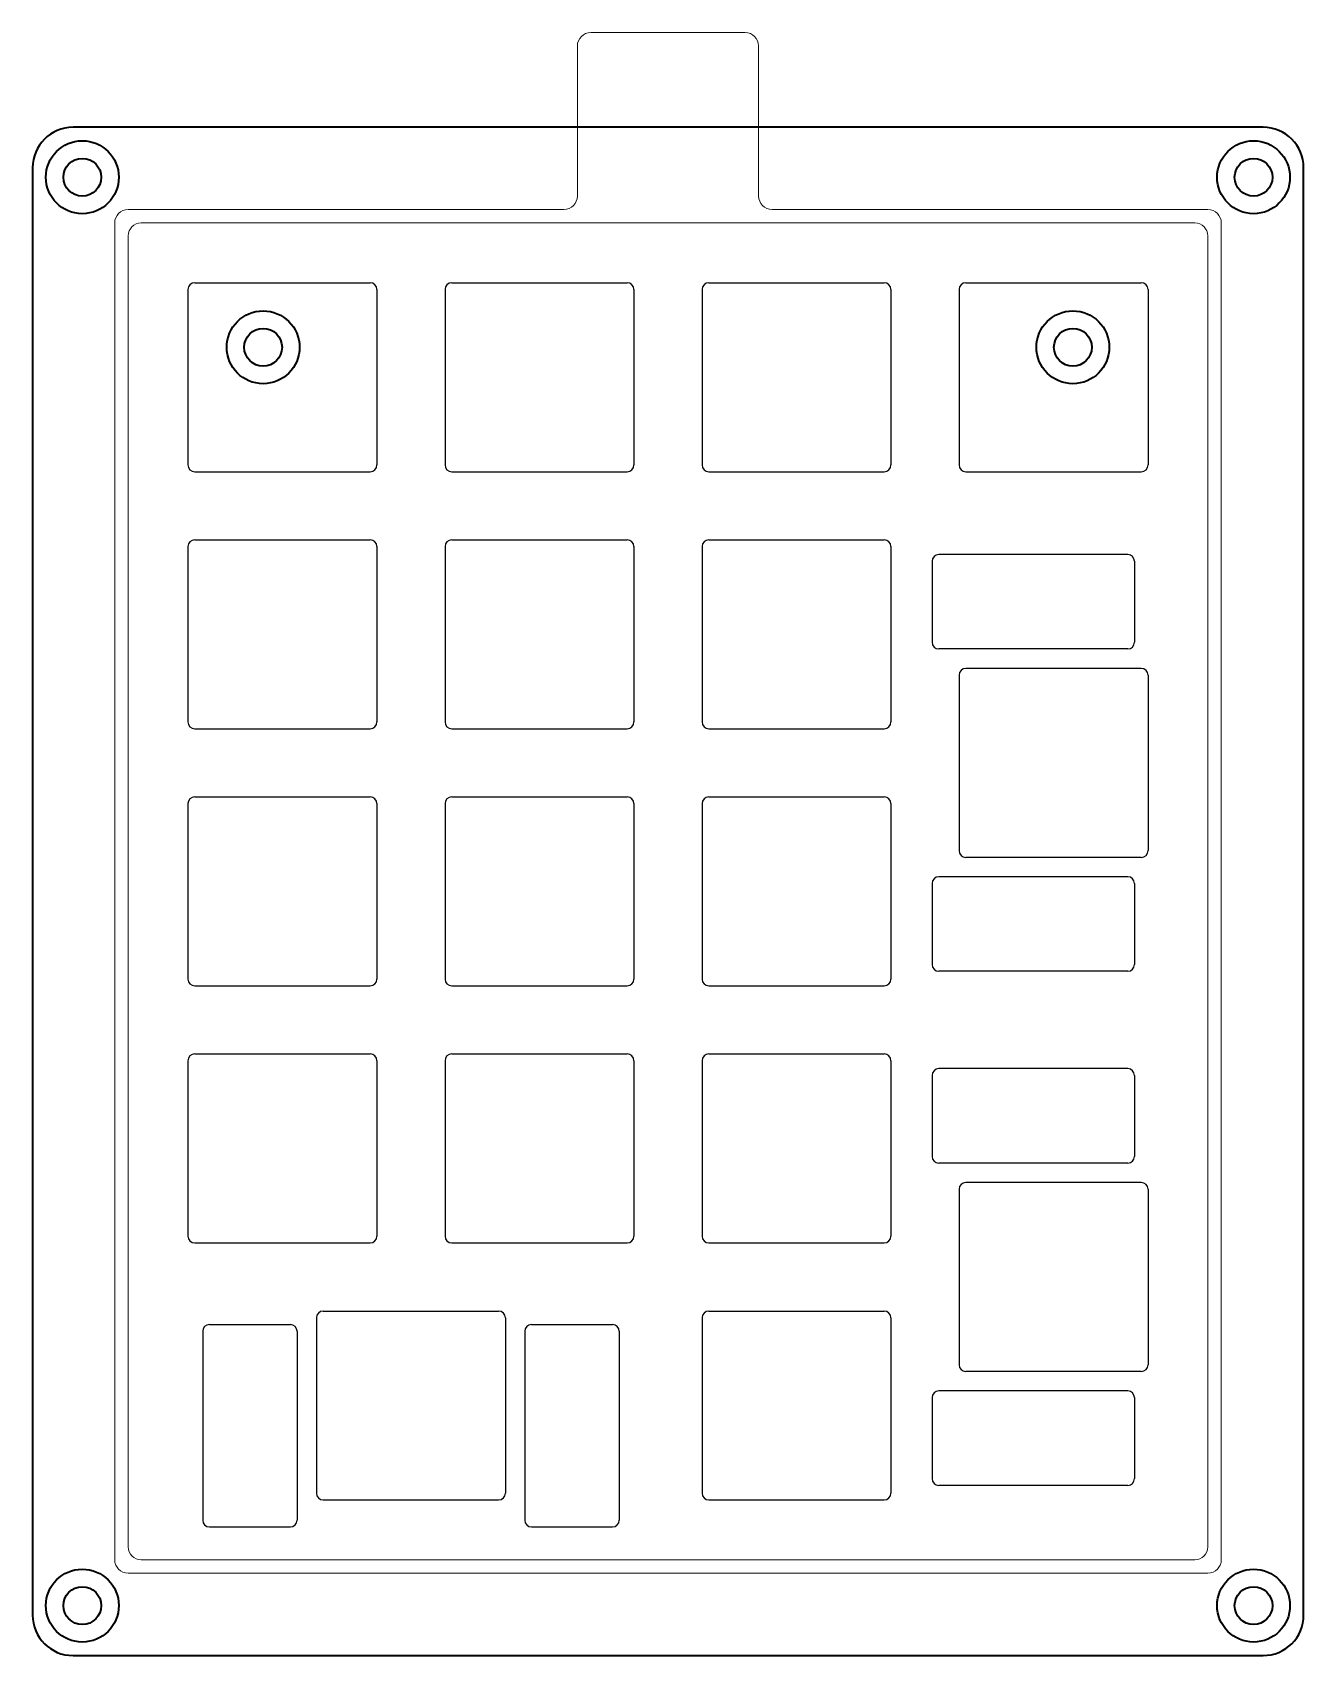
# Model space of a CAD drawing. Header units: millimetres. Extents: x 101 to 196, y -162 to -41.
import ezdxf

# ---------------------------------------------------------------- set-up
doc = ezdxf.new("R2010")
doc.units = ezdxf.units.MM
doc.header["$MEASUREMENT"] = 0
doc.layers.add('bottom', color=7, linetype='Continuous', lineweight=0)

# ---------------------------------------------------------------- blocks, each defined once
blk = doc.blocks.new('Block_7')
at = {"layer": 'bottom', "color": 22, "lineweight": 35, "true_color": 0xe7211a}
for centre in [(105, -52.02), (191.8, -52.02), (105, -157.87), (191.8, -157.87)]:
    blk.add_circle(centre, 2.7, dxfattribs=at)
blk = doc.blocks.new('Block_8')
at = {"layer": 'bottom', "color": 22, "lineweight": 35, "true_color": 0xe7211a}
for centre in [(105, -52.02), (191.8, -52.02), (105, -157.87), (191.8, -157.87)]:
    blk.add_circle(centre, 1.4, dxfattribs=at)
blk = doc.blocks.new('Block_6')
at = {"layer": 'bottom'}
for name in ['Block_7', 'Block_8']:
    blk.add_blockref(name, (0, 0), dxfattribs=at)
blk = doc.blocks.new('Block_9')
at = {"layer": 'bottom', "color": 1, "lineweight": 9, "true_color": 0xe60012}
for points in [[(142.69, -55.41)], [(154.12, -55.41)]]:
    blk.add_lwpolyline(points, dxfattribs=at)
for points in [[(109.35, -55.41), (108.83, -55.41), (108.4, -55.84), (108.4, -56.37), (108.4, -56.37), (108.4, -56.37), (108.4, -56.37)], [(109.35, -55.41), (109.35, -55.41), (142.69, -55.41), (142.69, -55.41), (142.69, -55.41), (154.12, -55.41), (154.12, -55.41)]]:
    blk.add_open_spline(points, degree=3, knots=[0, 0, 0, 0, 1, 1, 1, 2, 2, 2, 2], dxfattribs=at)
for points in [[(108.4, -56.37), (108.4, -56.37), (108.4, -153.52), (108.4, -153.52)], [(187.46, -55.41), (187.46, -55.41), (154.12, -55.41), (154.12, -55.41)], [(188.41, -56.37), (188.41, -55.84), (187.98, -55.41), (187.46, -55.41)], [(188.41, -153.52), (188.41, -153.52), (188.41, -56.37), (188.41, -56.37)], [(108.4, -153.52), (108.4, -154.05), (108.83, -154.47), (109.35, -154.47)], [(187.46, -154.47), (187.98, -154.47), (188.41, -154.05), (188.41, -153.52)], [(109.35, -154.47), (109.35, -154.47), (187.46, -154.47), (187.46, -154.47)]]:
    blk.add_open_spline(points, degree=3, dxfattribs=at)
blk = doc.blocks.new('Block_10')
at = {"layer": 'bottom', "color": 18, "lineweight": 25, "true_color": 0x040000}
for p, q in [((113.33, -59.84), (126.33, -59.84)), ((132.38, -59.84), (145.38, -59.84)), ((151.43, -59.84), (164.43, -59.84)), ((170.48, -59.84), (183.48, -59.84)), ((112.83, -60.34), (112.83, -73.34)), ((126.83, -60.34), (126.83, -73.34)), ((131.88, -60.34), (131.88, -73.34)), ((145.88, -60.34), (145.88, -73.34)), ((150.93, -60.34), (150.93, -73.34)), ((164.93, -60.34), (164.93, -73.34)), ((169.98, -60.34), (169.98, -73.34)), ((183.98, -60.34), (183.98, -73.34)), ((113.33, -73.84), (126.33, -73.84)), ((132.38, -73.84), (145.38, -73.84)), ((151.43, -73.84), (164.43, -73.84)), ((170.48, -73.84), (183.48, -73.84)), ((113.33, -78.89), (126.33, -78.89)), ((132.38, -78.89), (145.38, -78.89)), ((151.43, -78.89), (164.43, -78.89)), ((112.83, -79.39), (112.83, -92.39)), ((126.83, -79.39), (126.83, -92.39)), ((131.88, -79.39), (131.88, -92.39)), ((145.88, -79.39), (145.88, -92.39)), ((150.93, -79.39), (150.93, -92.39)), ((164.93, -79.39), (164.93, -92.39)), ((167.98, -80.48), (167.98, -86.48)), ((182.48, -79.98), (168.48, -79.98)), ((182.98, -80.48), (182.98, -86.48)), ((182.48, -86.98), (168.48, -86.98)), ((169.98, -88.92), (169.98, -101.92)), ((183.48, -88.42), (170.48, -88.42)), ((183.98, -88.92), (183.98, -101.92)), ((113.33, -92.89), (126.33, -92.89)), ((132.38, -92.89), (145.38, -92.89)), ((151.43, -92.89), (164.43, -92.89)), ((112.83, -98.44), (112.83, -111.44)), ((113.33, -97.94), (126.33, -97.94)), ((126.83, -98.44), (126.83, -111.44)), ((131.88, -98.44), (131.88, -111.44)), ((132.38, -97.94), (145.38, -97.94)), ((145.88, -98.44), (145.88, -111.44)), ((150.93, -98.44), (150.93, -111.44)), ((151.43, -97.94), (164.43, -97.94)), ((164.93, -98.44), (164.93, -111.44)), ((183.48, -102.42), (170.48, -102.42)), ((167.98, -104.36), (167.98, -110.36)), ((182.48, -103.86), (168.48, -103.86)), ((182.98, -104.36), (182.98, -110.36)), ((182.48, -110.86), (168.48, -110.86)), ((113.33, -111.94), (126.33, -111.94)), ((132.38, -111.94), (145.38, -111.94)), ((151.43, -111.94), (164.43, -111.94)), ((112.83, -117.49), (112.83, -130.49)), ((113.33, -116.99), (126.33, -116.99)), ((126.83, -117.49), (126.83, -130.49)), ((131.88, -117.49), (131.88, -130.49)), ((132.38, -116.99), (145.38, -116.99)), ((145.88, -117.49), (145.88, -130.49)), ((150.93, -117.49), (150.93, -130.49)), ((151.43, -116.99), (164.43, -116.99)), ((164.93, -117.49), (164.93, -130.49)), ((167.98, -118.58), (167.98, -124.58)), ((182.48, -118.08), (168.48, -118.08)), ((182.98, -118.58), (182.98, -124.58)), ((182.48, -125.08), (168.48, -125.08)), ((169.98, -127.02), (169.98, -140.02)), ((183.48, -126.52), (170.48, -126.52)), ((183.98, -127.02), (183.98, -140.02)), ((113.33, -130.99), (126.33, -130.99)), ((132.38, -130.99), (145.38, -130.99)), ((151.43, -130.99), (164.43, -130.99)), ((114.42, -137.04), (120.42, -137.04)), ((122.35, -136.54), (122.35, -149.54)), ((122.85, -136.04), (135.85, -136.04)), ((136.35, -136.54), (136.35, -149.54)), ((138.29, -137.04), (144.29, -137.04)), ((150.93, -136.54), (150.93, -149.54)), ((151.43, -136.04), (164.43, -136.04)), ((164.93, -136.54), (164.93, -149.54)), ((113.92, -137.54), (113.92, -151.54)), ((120.92, -137.54), (120.92, -151.54)), ((137.79, -137.54), (137.79, -151.54)), ((144.79, -137.54), (144.79, -151.54)), ((183.48, -140.52), (170.48, -140.52)), ((167.98, -142.46), (167.98, -148.46)), ((182.48, -141.96), (168.48, -141.96)), ((182.98, -142.46), (182.98, -148.46)), ((182.48, -148.96), (168.48, -148.96)), ((122.85, -150.04), (135.85, -150.04)), ((151.43, -150.04), (164.43, -150.04)), ((114.42, -152.04), (120.42, -152.04)), ((138.29, -152.04), (144.29, -152.04))]:
    blk.add_line(p, q, dxfattribs=at)
for points in [[(113.33, -59.84), (113.05, -59.84), (112.83, -60.07), (112.83, -60.34)], [(126.83, -60.34), (126.83, -60.07), (126.6, -59.84), (126.33, -59.84)], [(132.38, -59.84), (132.1, -59.84), (131.88, -60.07), (131.88, -60.34)], [(145.88, -60.34), (145.88, -60.07), (145.65, -59.84), (145.38, -59.84)], [(151.43, -59.84), (151.15, -59.84), (150.93, -60.07), (150.93, -60.34)], [(164.93, -60.34), (164.93, -60.07), (164.7, -59.84), (164.43, -59.84)], [(170.48, -59.84), (170.2, -59.84), (169.98, -60.07), (169.98, -60.34)], [(183.98, -60.34), (183.98, -60.07), (183.75, -59.84), (183.48, -59.84)], [(112.83, -73.34), (112.83, -73.62), (113.05, -73.84), (113.33, -73.84)], [(126.33, -73.84), (126.6, -73.84), (126.83, -73.62), (126.83, -73.34)], [(131.88, -73.34), (131.88, -73.62), (132.1, -73.84), (132.38, -73.84)], [(145.38, -73.84), (145.65, -73.84), (145.88, -73.62), (145.88, -73.34)], [(150.93, -73.34), (150.93, -73.62), (151.15, -73.84), (151.43, -73.84)], [(164.43, -73.84), (164.7, -73.84), (164.93, -73.62), (164.93, -73.34)], [(169.98, -73.34), (169.98, -73.62), (170.2, -73.84), (170.48, -73.84)], [(183.48, -73.84), (183.75, -73.84), (183.98, -73.62), (183.98, -73.34)], [(113.33, -78.89), (113.05, -78.89), (112.83, -79.12), (112.83, -79.39)], [(126.83, -79.39), (126.83, -79.12), (126.6, -78.89), (126.33, -78.89)], [(132.38, -78.89), (132.1, -78.89), (131.88, -79.12), (131.88, -79.39)], [(145.88, -79.39), (145.88, -79.12), (145.65, -78.89), (145.38, -78.89)], [(151.43, -78.89), (151.15, -78.89), (150.93, -79.12), (150.93, -79.39)], [(164.93, -79.39), (164.93, -79.12), (164.7, -78.89), (164.43, -78.89)], [(168.48, -79.98), (168.2, -79.98), (167.98, -80.21), (167.98, -80.48)], [(182.98, -80.48), (182.98, -80.21), (182.75, -79.98), (182.48, -79.98)], [(167.98, -86.48), (167.98, -86.76), (168.2, -86.98), (168.48, -86.98)], [(182.48, -86.98), (182.75, -86.98), (182.98, -86.76), (182.98, -86.48)], [(170.48, -88.42), (170.2, -88.42), (169.98, -88.64), (169.98, -88.92)], [(183.98, -88.92), (183.98, -88.64), (183.75, -88.42), (183.48, -88.42)], [(112.83, -92.39), (112.83, -92.67), (113.05, -92.89), (113.33, -92.89)], [(126.33, -92.89), (126.6, -92.89), (126.83, -92.67), (126.83, -92.39)], [(131.88, -92.39), (131.88, -92.67), (132.1, -92.89), (132.38, -92.89)], [(145.38, -92.89), (145.65, -92.89), (145.88, -92.67), (145.88, -92.39)], [(150.93, -92.39), (150.93, -92.67), (151.15, -92.89), (151.43, -92.89)], [(164.43, -92.89), (164.7, -92.89), (164.93, -92.67), (164.93, -92.39)], [(113.33, -97.94), (113.05, -97.94), (112.83, -98.17), (112.83, -98.44)], [(126.83, -98.44), (126.83, -98.17), (126.6, -97.94), (126.33, -97.94)], [(132.38, -97.94), (132.1, -97.94), (131.88, -98.17), (131.88, -98.44)], [(145.88, -98.44), (145.88, -98.17), (145.65, -97.94), (145.38, -97.94)], [(151.43, -97.94), (151.15, -97.94), (150.93, -98.17), (150.93, -98.44)], [(164.93, -98.44), (164.93, -98.17), (164.7, -97.94), (164.43, -97.94)], [(169.98, -101.92), (169.98, -102.2), (170.2, -102.42), (170.48, -102.42)], [(183.48, -102.42), (183.75, -102.42), (183.98, -102.2), (183.98, -101.92)], [(168.48, -103.86), (168.2, -103.86), (167.98, -104.08), (167.98, -104.36)], [(182.98, -104.36), (182.98, -104.08), (182.75, -103.86), (182.48, -103.86)], [(167.98, -110.36), (167.98, -110.63), (168.2, -110.86), (168.48, -110.86)], [(182.48, -110.86), (182.75, -110.86), (182.98, -110.63), (182.98, -110.36)], [(112.83, -111.44), (112.83, -111.72), (113.05, -111.94), (113.33, -111.94)], [(126.33, -111.94), (126.6, -111.94), (126.83, -111.72), (126.83, -111.44)], [(131.88, -111.44), (131.88, -111.72), (132.1, -111.94), (132.38, -111.94)], [(145.38, -111.94), (145.65, -111.94), (145.88, -111.72), (145.88, -111.44)], [(150.93, -111.44), (150.93, -111.72), (151.15, -111.94), (151.43, -111.94)], [(164.43, -111.94), (164.7, -111.94), (164.93, -111.72), (164.93, -111.44)], [(113.33, -116.99), (113.05, -116.99), (112.83, -117.22), (112.83, -117.49)], [(126.83, -117.49), (126.83, -117.22), (126.6, -116.99), (126.33, -116.99)], [(132.38, -116.99), (132.1, -116.99), (131.88, -117.22), (131.88, -117.49)], [(145.88, -117.49), (145.88, -117.22), (145.65, -116.99), (145.38, -116.99)], [(151.43, -116.99), (151.15, -116.99), (150.93, -117.22), (150.93, -117.49)], [(164.93, -117.49), (164.93, -117.22), (164.7, -116.99), (164.43, -116.99)], [(168.48, -118.08), (168.2, -118.08), (167.98, -118.31), (167.98, -118.58)], [(182.98, -118.58), (182.98, -118.31), (182.75, -118.08), (182.48, -118.08)], [(167.98, -124.58), (167.98, -124.86), (168.2, -125.08), (168.48, -125.08)], [(182.48, -125.08), (182.75, -125.08), (182.98, -124.86), (182.98, -124.58)], [(170.48, -126.52), (170.2, -126.52), (169.98, -126.74), (169.98, -127.02)], [(183.98, -127.02), (183.98, -126.74), (183.75, -126.52), (183.48, -126.52)], [(112.83, -130.49), (112.83, -130.77), (113.05, -130.99), (113.33, -130.99)], [(126.33, -130.99), (126.6, -130.99), (126.83, -130.77), (126.83, -130.49)], [(131.88, -130.49), (131.88, -130.77), (132.1, -130.99), (132.38, -130.99)], [(145.38, -130.99), (145.65, -130.99), (145.88, -130.77), (145.88, -130.49)], [(150.93, -130.49), (150.93, -130.77), (151.15, -130.99), (151.43, -130.99)], [(164.43, -130.99), (164.7, -130.99), (164.93, -130.77), (164.93, -130.49)], [(114.42, -137.04), (114.14, -137.04), (113.92, -137.27), (113.92, -137.54)], [(120.92, -137.54), (120.92, -137.27), (120.69, -137.04), (120.42, -137.04)], [(122.85, -136.04), (122.58, -136.04), (122.35, -136.27), (122.35, -136.54)], [(136.35, -136.54), (136.35, -136.27), (136.13, -136.04), (135.85, -136.04)], [(138.29, -137.04), (138.02, -137.04), (137.79, -137.27), (137.79, -137.54)], [(144.79, -137.54), (144.79, -137.27), (144.57, -137.04), (144.29, -137.04)], [(151.43, -136.04), (151.15, -136.04), (150.93, -136.27), (150.93, -136.54)], [(164.93, -136.54), (164.93, -136.27), (164.7, -136.04), (164.43, -136.04)], [(169.98, -140.02), (169.98, -140.3), (170.2, -140.52), (170.48, -140.52)], [(183.48, -140.52), (183.75, -140.52), (183.98, -140.3), (183.98, -140.02)], [(168.48, -141.96), (168.2, -141.96), (167.98, -142.18), (167.98, -142.46)], [(182.98, -142.46), (182.98, -142.18), (182.75, -141.96), (182.48, -141.96)], [(167.98, -148.46), (167.98, -148.73), (168.2, -148.96), (168.48, -148.96)], [(182.48, -148.96), (182.75, -148.96), (182.98, -148.73), (182.98, -148.46)], [(122.35, -149.54), (122.35, -149.82), (122.58, -150.04), (122.85, -150.04)], [(135.85, -150.04), (136.13, -150.04), (136.35, -149.82), (136.35, -149.54)], [(150.93, -149.54), (150.93, -149.82), (151.15, -150.04), (151.43, -150.04)], [(164.43, -150.04), (164.7, -150.04), (164.93, -149.82), (164.93, -149.54)], [(113.92, -151.54), (113.92, -151.82), (114.14, -152.04), (114.42, -152.04)], [(120.42, -152.04), (120.69, -152.04), (120.92, -151.82), (120.92, -151.54)], [(137.79, -151.54), (137.79, -151.82), (138.02, -152.04), (138.29, -152.04)], [(144.29, -152.04), (144.57, -152.04), (144.79, -151.82), (144.79, -151.54)]]:
    blk.add_open_spline(points, degree=3, dxfattribs=at)
blk = doc.blocks.new('Block_12')
at = {"layer": 'bottom', "color": 22, "lineweight": 35, "true_color": 0xe7211a}
for centre in [(118.4, -64.62), (178.41, -64.62)]:
    blk.add_circle(centre, 2.7, dxfattribs=at)
blk = doc.blocks.new('Block_13')
at = {"layer": 'bottom', "color": 22, "lineweight": 35, "true_color": 0xe7211a}
for centre in [(118.4, -64.62), (178.41, -64.62)]:
    blk.add_circle(centre, 1.4, dxfattribs=at)
blk = doc.blocks.new('Block_11')
at = {"layer": 'bottom'}
for name in ['Block_12', 'Block_13']:
    blk.add_blockref(name, (0, 0), dxfattribs=at)

msp = doc.modelspace()

# ---------------------------------------------------------------- linework, layer by layer
at = {"layer": 'bottom', "color": 1, "lineweight": 9, "true_color": 0xe60012}
msp.add_open_spline([(108.4, -155.47), (107.85, -155.47), (107.4, -155.03), (107.4, -154.47), (107.4, -154.47), (107.4, -55.41), (107.4, -55.41), (107.4, -54.86), (107.85, -54.41), (108.4, -54.41), (108.4, -54.41), (140.69, -54.41), (140.69, -54.41), (141.24, -54.41), (141.69, -53.97), (141.69, -53.41), (141.69, -53.41), (141.69, -42.29), (141.69, -42.29), (141.69, -41.74), (142.14, -41.29), (142.69, -41.29), (142.69, -41.29), (154.12, -41.29), (154.12, -41.29), (154.67, -41.29), (155.12, -41.74), (155.12, -42.29), (155.12, -42.29), (155.12, -53.41), (155.12, -53.41), (155.12, -53.97), (155.57, -54.41), (156.12, -54.41), (156.12, -54.41), (188.41, -54.41), (188.41, -54.41), (188.96, -54.41), (189.41, -54.86), (189.41, -55.41), (189.41, -55.41), (189.41, -154.47), (189.41, -154.47), (189.41, -155.03), (188.96, -155.47), (188.41, -155.47), (188.41, -155.47), (108.4, -155.47), (108.4, -155.47)], degree=3, knots=[0, 0, 0, 0, 1, 1, 1, 2, 2, 2, 3, 3, 3, 4, 4, 4, 5, 5, 5, 6, 6, 6, 7, 7, 7, 8, 8, 8, 9, 9, 9, 10, 10, 10, 11, 11, 11, 12, 12, 12, 13, 13, 13, 14, 14, 14, 15, 15, 15, 16, 16, 16, 16], dxfattribs=at)
at = {"layer": 'bottom', "color": 142, "lineweight": 35, "true_color": 0x29a5df}
msp.add_open_spline([(101.31, -158.57), (101.31, -158.57), (101.31, -51.32), (101.31, -51.32), (101.31, -49.66), (102.65, -48.32), (104.31, -48.32), (104.31, -48.32), (192.51, -48.32), (192.51, -48.32), (194.16, -48.32), (195.51, -49.66), (195.51, -51.32), (195.51, -51.32), (195.51, -158.57), (195.51, -158.57), (195.51, -160.23), (194.16, -161.57), (192.51, -161.57), (192.51, -161.57), (104.31, -161.57), (104.31, -161.57), (102.65, -161.57), (101.31, -160.23), (101.31, -158.57)], degree=3, knots=[0, 0, 0, 0, 1, 1, 1, 2, 2, 2, 3, 3, 3, 4, 4, 4, 5, 5, 5, 6, 6, 6, 7, 7, 7, 8, 8, 8, 8], dxfattribs=at)

# ---------------------------------------------------------------- block references
at = {"layer": 'bottom'}
for name in ['Block_6', 'Block_9', 'Block_10', 'Block_11']:
    msp.add_blockref(name, (0, 0), dxfattribs=at)

doc.saveas('drawing.dxf')
